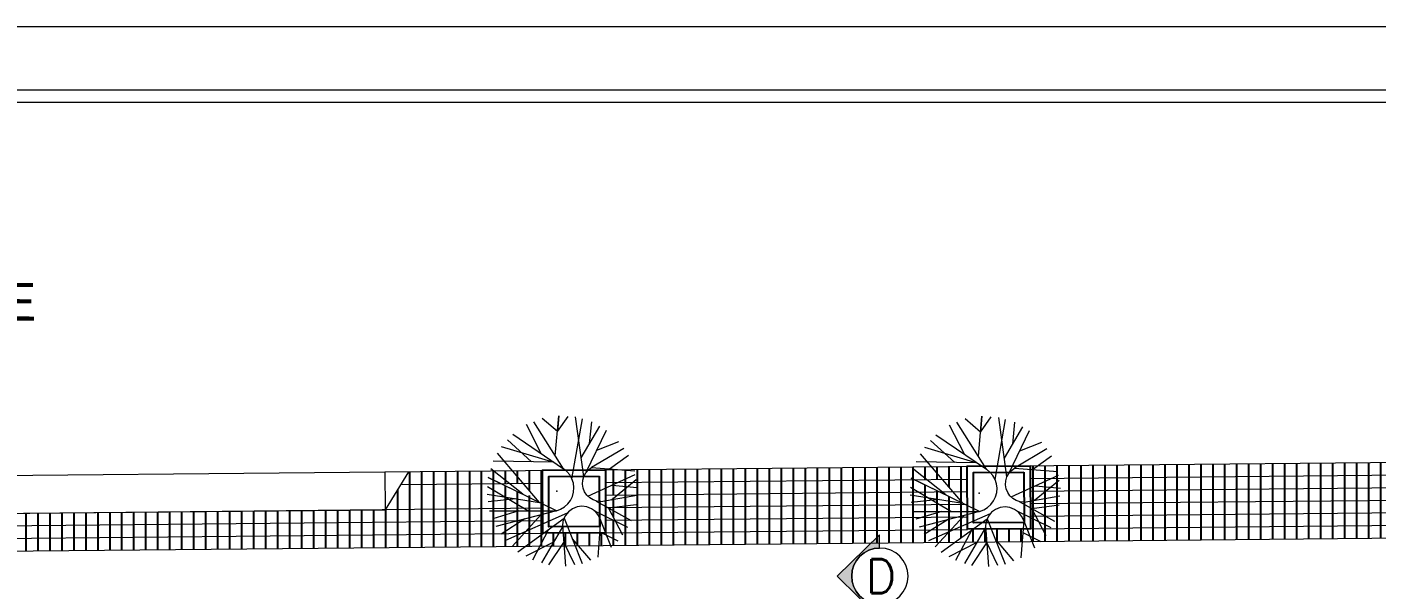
# Model space of a CAD drawing. Header units: millimetres. Extents: x 521 to 1055, y 261 to 520.
# Drawn here: x 715.49 to 736.92, y 510.95 to 519.88 of the extents above; entities that cross this region are included whole.
import ezdxf
from ezdxf.enums import TextEntityAlignment as Align

# ---------------------------------------------------------------- set-up
doc = ezdxf.new("R2010")
doc.units = ezdxf.units.MM
doc.linetypes.add('CONTINU', pattern=[0])
doc.linetypes.add('DASHDOTX2', pattern=[2, 1, -0.5, 0, -0.5])
doc.layers.add('0.1', color=8, linetype='Continuous', lineweight=13)
doc.styles.add('ROBERTO', font='swissek.ttf')
doc.styles.add('ROMANS', font='romans')
pattern_1 = [(90, (279.22985, 358.23872), (-0.1905, 1e-17), [])]

# ---------------------------------------------------------------- blocks, each defined once
blk = doc.blocks.new('Cor-4A')
h = blk.add_hatch(color=1)
edge = h.paths.add_edge_path()
edge.add_line((-0.00005, -0.00732), (-0.00757, 0))
edge.add_line((-0.00757, 0), (-0.00014, 0.00731))
edge.add_line((-0.00014, 0.00731), (-0.00014, 0.005))
edge.add_arc((0, 0), 0.005, 91.6216, 269.468)
edge.add_line((-0.00005, -0.005), (-0.00005, -0.00732))
at = {"linetype": 'DASHDOTX2'}
blk.add_line((0, 0.03735), (0, 0.005), dxfattribs=at)
at = {"color": 1}
blk.add_lwpolyline([(-0.00005, -0.00732), (-0.00757, 0), (-0.00014, 0.00731), (-0.00014, 0.005, 0.98138), (-0.00005, -0.005)], format="xyb", close=True, dxfattribs=at)
blk.add_circle((0, 0), 0.005, dxfattribs=at)
at = {"color": 3, "style": 'ROMANS'}
blk.add_attdef('O', text='', height=0.006, rotation=90, dxfattribs=at).set_placement((0.00019, 0), align=Align.MIDDLE)
blk = doc.blocks.new('ARV1')
for p, q in [((-0.5054, 0.9113), (-0.8423, 1.5681)), ((-0.1407, 1.4161), (0.0989, 1.7605)), ((0.1949, 0.3431), (0.4235, 1.7048)), ((0.4634, 0.4005), (0.2709, 1.7498)), ((0.4031, 0.8237), (0.8191, 1.5396)), ((0.5923, 1.1492), (0.6377, 1.6415)), ((0.5168, 0.4952), (0.9711, 1.4544)), ((-0.7238, 0.7245), (-1.2729, 1.2194)), ((0.755, 0.9984), (1.2545, 1.1977)), ((1.0437, 0.573), (1.4738, 0.8844)), ((0.5591, -0.0523), (1.6313, 0.447)), ((1.095, -0.1252), (1.6493, 0.337)), ((-0.8061, -0.388), (-1.7211, 0.152)), ((1.1112, 0.2048), (1.6793, 0.1529)), ((-1.0745, -0.1172), (-1.7031, -0.1904)), ((0.7476, -0.1574), (1.5471, -0.5954)), ((0.8557, -0.1699), (1.6686, -0.0184)), ((-1.0074, -0.3893), (-1.5974, -0.572)), ((-0.8667, -0.5727), (-1.4069, -0.9182)), ((0.0893, -0.4358), (-1.3067, -1.0613)), ((-0.506, -0.477), (-1.1567, -1.1971)), ((0.6958, -0.3704), (1.4637, -0.7442)), ((-0.3293, -0.8064), (-0.6899, -1.5051)), ((-0.0159, -0.7468), (-0.4854, -1.5654)), ((-0.0071, -0.8135), (0.0586, -1.6373)), ((0.83, -0.8592), (1.2412, -1.0601)), ((-0.2148, -1.0934), (-0.845, -1.418)), ((0.2097, -1.0193), (0.6221, -1.4999))]:
    blk.add_line(p, q)
for points in [[(-1.1556, 1.349), (-0.0013, 0.5719), (-0.6793, 1.6344)], [(-0.1872, 0.8633), (-0.1108, 1.7737), (-0.1407, 1.4161), (-0.4881, 1.7122)], [(-1.4123, 1.0654), (-0.2215, 0.7202), (-1.5994, 0.732)], [(1.365, 1.0398), (0.638, 0.6035), (1.6177, 0.5303)], [(-1.7315, -0.0163), (-0.5369, -0.1994), (-1.4972, 0.9138)], [(-1.67, -0.3938), (-0.1549, -0.3836), (-1.7076, 0.3652), (-0.9208, -0.0143), (-1.6507, 0.558)], [(-0.1549, -0.3836), (-0.0593, -0.3487), (0.0278, -0.2962), (0.1033, -0.2277), (0.1642, -0.1462), (0.2083, -0.0545), (0.2342, 0.044), (0.2404, 0.1456), (0.2272, 0.2464), (0.1949, 0.3431), (0.1448, 0.4315), (0.0786, 0.5088), (-0.0013, 0.5719)], [(0.8557, -0.1699), (0.7651, -0.1613), (0.679, -0.1335), (0.6007, -0.0877), (0.5344, -0.0259), (0.483, 0.0489), (0.4489, 0.1331), (0.434, 0.2225), (0.439, 0.3131), (0.4634, 0.4005), (0.5062, 0.4804), (0.5654, 0.5493), (0.638, 0.6035)], [(0.849, -0.5865), (0.8014, -0.4854), (0.7301, -0.3991), (0.6394, -0.3338), (0.5353, -0.2931), (0.4242, -0.2796), (0.3134, -0.2945), (0.2099, -0.3365), (0.12, -0.4031), (0.0498, -0.4901), (0.0033, -0.5918), (-0.016, -0.702), (-0.0071, -0.8135)], [(1.36, -0.9289), (1.0306, -0.3125), (1.6553, -0.2288)], [(-0.1549, -0.3836), (-0.1549, -0.3836), (-1.526, -0.748)], [(-1.0233, -1.3179), (0.0189, -0.5497), (0.436, -1.5757)], [(1.1033, -1.2124), (0.849, -0.5865), (0.79, -1.4316)], [(-0.3231, -1.6133), (0.0157, -1.1009), (0.262, -1.6039)]]:
    blk.add_lwpolyline(points)

msp = doc.modelspace()

# ---------------------------------------------------------------- hatches: boundary and pattern name
at = {"layer": '0.1', "linetype": 'CONTINU', "lineweight": -2}
h = msp.add_hatch(dxfattribs=at)
h.set_pattern_fill('LINE,_O', color=8, scale=0.06, angle=90, double=1)
h.set_pattern_definition(pattern_1)
h.paths.add_polyline_path([(731.54917, 512.91314), (731.46678, 512.85415), (731.42731, 512.85731), (731.42803, 512.71199), (744.61275, 512.83659), (744.47106, 512.96564), (744.24284, 513.03311)])
h.paths.add_polyline_path([(744.41064, 512.03465), (744.42938, 512.04034), (744.57037, 512.04055), (744.20324, 512.25982), (744.75952, 512.17157), (744.19527, 512.83265), (731.77202, 512.71524), (731.42879, 512.55759), (731.43032, 512.24752), (731.45425, 512.23424), (731.45419, 512.23424), (731.62327, 511.91381)])
h.paths.add_polyline_path([(744.24248, 511.83733), (744.98827, 512.03135), (744.98818, 512.0401), (731.43197, 511.912), (731.37864, 511.91174), (731.42483, 511.79631), (731.59198, 511.71356)])
h = msp.add_hatch(dxfattribs=at)
h.set_pattern_fill('LINE,_O', color=8, scale=0.06, angle=90, double=1)
h.set_pattern_definition(pattern_1)
h.paths.add_polyline_path([(723.68266, 512.14137), (723.68238, 512.19791), (723.44538, 512.19756), (723.07826, 512.41683), (723.63453, 512.32858), (723.63451, 512.3286), (723.36635, 512.45967), (723.36649, 512.45956), (723.01277, 512.63246), (721.43489, 512.61755), (721.18603, 512.21518), (715.436, 512.16084), (715.39575, 512.2298), (714.94821, 512.14882), (714.94858, 512.07463), (715.01419, 512.03824), (715.01412, 512.03823), (715.1247, 511.82867), (715.26517, 511.75938), (723.03589, 511.83683), (723.40216, 512.06839)])
h.paths.add_polyline_path([(722.89737, 512.83138), (721.55933, 512.81873), (721.43489, 512.61755), (723.14674, 512.63373)])
h.paths.add_polyline_path([(714.95015, 511.75624), (714.92242, 511.7561), (714.98477, 511.6003), (715.07155, 511.55734), (723.19855, 511.63416), (723.38683, 511.84033)])
h = msp.add_hatch(dxfattribs=at)
h.set_pattern_fill('LINE,_O', color=8, scale=0.06, angle=90, double=1)
h.set_pattern_definition(pattern_1)
h.paths.add_polyline_path([(723.69587, 511.84335), (723.68413, 511.8433), (723.38683, 511.84033), (723.19855, 511.63416), (723.41169, 511.63618)])
h.paths.add_polyline_path([(723.57116, 512.04218), (723.35733, 512.04005), (723.03589, 511.83683), (723.34567, 511.83992), (723.41404, 511.87013)])
h.paths.add_polyline_path([(723.65522, 512.13423), (723.40216, 512.06839), (723.35733, 512.04005), (723.57116, 512.04218)])
h.paths.add_polyline_path([(723.68266, 512.14137), (723.65522, 512.13423), (723.57116, 512.04218), (723.68314, 512.0433)])
h.paths.add_polyline_path([(723.68314, 512.0433), (723.57116, 512.04218), (723.41404, 511.87013), (723.68341, 511.98913)])
h.paths.add_polyline_path([(723.68341, 511.98913), (723.41404, 511.87013), (723.38683, 511.84033), (723.68413, 511.8433)])
h.paths.add_polyline_path([(723.68216, 512.2433), (723.37395, 512.24022), (723.44538, 512.19756), (723.68238, 512.19791)])
h.paths.add_polyline_path([(723.68185, 512.30547), (723.63458, 512.32857), (723.25904, 512.38815), (723.14711, 512.37571), (723.37395, 512.24022), (723.68216, 512.2433)])
h.paths.add_polyline_path([(723.6802, 512.63877), (723.37226, 512.63586), (723.63451, 512.3286), (723.68185, 512.30547)])
h.paths.add_polyline_path([(723.53784, 512.44187), (723.40547, 512.44055), (723.63451, 512.3286)], flags=16)
h.paths.add_polyline_path([(723.67922, 512.83877), (723.20291, 512.83427), (723.37226, 512.63586), (723.6802, 512.63877)])
h.paths.add_polyline_path([(723.20291, 512.83427), (722.89737, 512.83138), (723.14144, 512.63793), (723.36856, 512.64019)])
h.paths.add_polyline_path([(722.89737, 512.83138), (721.55933, 512.81873), (721.43699, 512.62094), (723.14144, 512.63793)])
h.paths.add_polyline_path([(723.01277, 512.63246), (721.43489, 512.61755), (721.31251, 512.41969), (723.40547, 512.44055), (723.36635, 512.45967), (723.36649, 512.45956)])
h.paths.add_polyline_path([(725.02901, 512.58232), (724.78967, 512.60546), (724.68063, 512.55537), (724.68116, 512.44823), (724.86862, 512.45001)])
h.paths.add_polyline_path([(724.84193, 512.03409), (724.81081, 512.04944), (724.68313, 512.04823), (724.68411, 511.85042), (724.68498, 511.84824), (724.93873, 511.85064)])
h.paths.add_polyline_path([(724.88703, 512.65017), (724.68017, 512.64822), (724.68063, 512.55537)])
h.paths.add_polyline_path([(725.11385, 512.65232), (724.88703, 512.65017), (724.78967, 512.60546), (725.02901, 512.58232)])
h = msp.add_hatch(dxfattribs=at)
h.set_pattern_fill('LINE,_O', color=8, scale=0.06, angle=90, double=1)
h.set_pattern_definition(pattern_1)
h.paths.add_polyline_path([(729.86398, 512.89722), (724.67918, 512.84822), (724.68017, 512.64822), (730.03333, 512.69881)])
h.paths.add_polyline_path([(730.08918, 512.45026), (730.08932, 512.45014), (729.58921, 512.69461), (725.11385, 512.65232), (724.77701, 512.37443), (724.68161, 512.35716), (724.68203, 512.27105), (724.73141, 512.24365), (724.73135, 512.24365), (724.93873, 511.85064), (729.86913, 511.89722), (730.125, 512.05898), (730.43084, 512.13855), (730.4306, 512.18854), (730.16822, 512.18815), (729.80109, 512.40742), (730.35737, 512.31917), (730.35735, 512.31919)])
h.paths.add_polyline_path([(724.68498, 511.84824), (724.76472, 511.64897), (729.9886, 511.69835), (730.17283, 511.90009)])
h = msp.add_hatch(dxfattribs=at)
h.set_pattern_fill('LINE,_O', color=8, scale=0.06, angle=90, double=1)
h.set_pattern_definition(pattern_1)
h.paths.add_polyline_path([(730.42707, 512.90254), (729.86398, 512.89722), (730.03333, 512.69881), (730.42806, 512.70254)])
h.paths.add_polyline_path([(730.42806, 512.70254), (730.03333, 512.69881), (730.20268, 512.5004), (730.42905, 512.50254)])
h.paths.add_polyline_path([(730.42905, 512.50254), (730.20268, 512.5004), (730.35735, 512.31919), (730.39215, 512.30218), (730.43003, 512.30254)])
h.paths.add_polyline_path([(729.98187, 512.37874), (729.86994, 512.3663), (729.98375, 512.29832), (730.39215, 512.30218), (730.35742, 512.31916)])
h.paths.add_polyline_path([(730.43013, 512.28362), (730.39215, 512.30218), (729.98375, 512.29832), (730.16822, 512.18815), (730.4306, 512.18854)])
h.paths.add_polyline_path([(730.35707, 512.10184), (730.2872, 512.10118), (730.125, 512.05898), (729.86913, 511.89722), (730.17283, 511.90009)])
h.paths.add_polyline_path([(730.43102, 512.10254), (730.35707, 512.10184), (730.17283, 511.90009), (730.22717, 511.9006), (730.43157, 511.99091)])
h.paths.add_polyline_path([(730.5196, 511.9075), (730.43198, 511.90707), (730.43157, 511.99091), (730.13687, 511.86072), (729.9886, 511.69835), (730.23592, 511.70069)])
h.paths.add_polyline_path([(730.70515, 511.90841), (730.5196, 511.9075), (730.50048, 511.89356), (730.40047, 511.70224), (730.58648, 511.704)])
h.paths.add_polyline_path([(730.72597, 511.88735), (730.72439, 511.90851), (730.70515, 511.90841), (730.58648, 511.704), (730.73951, 511.70545)])
h.paths.add_polyline_path([(730.8104, 511.90893), (730.72439, 511.90851), (730.72597, 511.88735), (730.73951, 511.70545), (730.89131, 511.70688)])
h.paths.add_polyline_path([(731.31617, 511.91143), (730.8104, 511.90893), (730.87711, 511.74233), (730.90708, 511.70703), (731.30111, 511.71075)])
h.paths.add_polyline_path([(731.42483, 511.79631), (731.31173, 511.8523), (731.30111, 511.71075), (731.43393, 511.71201), (731.45847, 511.71225)])
h = msp.add_hatch(dxfattribs=at)
h.set_pattern_fill('LINE,_O', color=8, scale=0.06, angle=90, double=1)
h.set_pattern_definition(pattern_1)
h.paths.add_polyline_path([(731.77202, 512.71524), (731.42803, 512.71199), (731.42879, 512.55759)])
h.paths.add_polyline_path([(731.75184, 512.57291), (731.51251, 512.59605), (731.42879, 512.55759), (731.42901, 512.51199), (731.68088, 512.51437)])
h.paths.add_polyline_path([(731.42483, 511.79631), (731.31173, 511.8523), (731.30111, 511.71075), (731.43393, 511.71201), (731.45847, 511.71225)])
h.paths.add_polyline_path([(731.42483, 511.79631), (731.45847, 511.71225), (731.59198, 511.71356)])
h.paths.add_polyline_path([(731.54917, 512.91314), (731.42704, 512.91199), (731.42731, 512.85731), (731.46678, 512.85415)])
h = msp.add_hatch(dxfattribs=at)
h.set_pattern_fill('LINE,_O', color=8, scale=0.06, angle=90, double=1)
h.set_pattern_definition(pattern_1)
h.paths.add_polyline_path([(731.68088, 512.51437), (731.42901, 512.51199), (731.4298, 512.35234), (731.49984, 512.36502)])
h.paths.add_polyline_path([(731.45416, 512.2343), (731.43032, 512.24752), (731.43109, 512.09062), (731.56476, 512.02468)])
h = msp.add_hatch(dxfattribs=at)
h.set_pattern_fill('LINE,_O', color=8, scale=0.06, angle=90, double=1)
h.set_pattern_definition(pattern_1)
h.paths.add_polyline_path([(731.56476, 512.02468), (731.43109, 512.09062), (731.43197, 511.912), (731.62327, 511.91381)])
h = msp.add_hatch(dxfattribs=at)
h.set_pattern_fill('LINE,_O', color=8, scale=0.06, angle=90, double=1)
h.set_pattern_definition(pattern_1)
h.paths.add_polyline_path([(724.70199, 511.80572), (724.6168, 511.8479), (724.58785, 511.84775), (724.57279, 511.64715), (724.76472, 511.64897)])
h.paths.add_polyline_path([(724.58785, 511.84775), (724.11676, 511.84543), (724.15427, 511.75174), (724.2457, 511.64406), (724.57279, 511.64715)])
h.paths.add_polyline_path([(724.11676, 511.84543), (724.00699, 511.84489), (724.01814, 511.6953), (724.04381, 511.64215), (724.19758, 511.6436)])
h.paths.add_polyline_path([(724.01811, 511.69562), (724.00699, 511.84489), (723.93978, 511.84456), (723.82106, 511.64005), (723.98196, 511.64157)])
h.paths.add_polyline_path([(723.85683, 511.70166), (723.93978, 511.84456), (723.74661, 511.8436), (723.6393, 511.63833), (723.73403, 511.63922)])
h.paths.add_polyline_path([(723.74661, 511.8436), (723.69587, 511.84335), (723.41169, 511.63618), (723.6393, 511.63833)])

# ---------------------------------------------------------------- linework, layer by layer
at = {"layer": '0.1', "color": 8}
for p, q in [((669.19547, 512.32386), (745.18028, 513.04196)), ((721.18603, 512.21518), (721.18036, 512.81515)), ((721.18603, 512.21518), (721.55933, 512.81873)), ((731.42803, 512.71199), (744.98421, 512.8401)), ((721.43489, 512.61755), (723.6802, 512.63877)), ((724.68017, 512.64822), (730.42806, 512.70254)), ((731.42992, 512.512), (744.9861, 512.64011)), ((724.67845, 512.44821), (730.42995, 512.50255)), ((731.43181, 512.31201), (744.98799, 512.44012)), ((714.94616, 512.15622), (723.68014, 512.24328)), ((715.436, 512.16084), (721.18603, 512.21518)), ((724.68034, 512.24822), (730.43184, 512.30256)), ((724.68223, 512.04823), (730.43373, 512.10257)), ((731.4337, 512.11202), (744.98988, 512.24013)), ((714.94815, 511.95623), (723.68214, 512.04329)), ((724.68412, 511.84824), (730.43562, 511.90257)), ((731.43197, 511.912), (744.99177, 512.04014)), ((670.93746, 511.14014), (731.43393, 511.71201)), ((714.95015, 511.75624), (723.68413, 511.8433)), ((731.43393, 511.71201), (744.99009, 511.84464))]:
    msp.add_line(p, q, dxfattribs=at)
for points in [[(782.16805, 519.88495), (655.96365, 519.88495), (655.96365, 435.88495), (782.16805, 435.88495)], [(658.46365, 436.88495), (658.46365, 518.88495), (781.16805, 518.88495), (781.16805, 436.88495)]]:
    msp.add_lwpolyline(points, close=True, dxfattribs=at)
msp.add_lwpolyline([(765.34805, 517.68495, 0.41421356), (764.34805, 518.68495), (659.66365, 518.68495, 0.41421356), (658.66365, 517.68495), (658.66365, 444.08495, 0.41421356), (659.66365, 443.08495), (764.34805, 443.08495, 0.41421356), (765.34805, 444.08495)], format="xyb", close=True, dxfattribs=at)
at = {"layer": '0.1', "color": 8, "linetype": 'CONTINU', "lineweight": -2}
for points in [[(724.67918, 512.84822), (724.68412, 511.84823), (723.68413, 511.8433), (723.6792, 512.84328), (724.67918, 512.84822)], [(724.57968, 512.74772), (724.58363, 511.94773), (723.78363, 511.94379), (723.77969, 512.74378), (724.57968, 512.74772)], [(731.42704, 512.91199), (731.43197, 511.912), (730.43198, 511.90707), (730.42705, 512.90705), (731.42704, 512.91199)], [(731.32753, 512.8115), (731.33148, 512.01151), (730.53149, 512.00756), (730.52754, 512.80755), (731.32753, 512.8115)]]:
    msp.add_lwpolyline(points, dxfattribs=at)
at = {"layer": '0.1', "color": 8, "linetype": 'Continuous'}
for p in [(723.91021, 512.51162), (730.62011, 512.4764)]:
    msp.add_point(p, dxfattribs=at)

# ---------------------------------------------------------------- block references
at = {"layer": '0.1', "color": 8, "linetype": 'Continuous', "xscale": 0.6999999999999911, "yscale": 0.6999999999999911, "zscale": 0.6999999999999911, "rotation": 359.6992061989453}
for p in [(724.01109, 512.46618), (730.73393, 512.45677)]:
    msp.add_blockref('ARV1', p, dxfattribs=at)
at = {"layer": '0.1', "color": 8}
ref = msp.add_blockref('Cor-4A', (729.04192, 511.15807), dxfattribs=dict(at, xscale=-89.59999999999991, yscale=89.59999999999997, zscale=89.60000000000001, rotation=180))
ref.add_attrib('O', 'D', dxfattribs={"layer": '0', "color": 3, "height": 0.5376, "style": 'ROMANS'}).set_placement((729.05931, 511.15807), align=Align.MIDDLE)

# ---------------------------------------------------------------- texts
at = {"layer": '0.1', "color": 8, "style": 'ROBERTO'}
msp.add_text('RUA PIETRÂNGELO DE BIASE', height=0.6, rotation=359.72483, dxfattribs=at).set_placement((703.57391, 515.27583))

doc.saveas('drawing.dxf')
